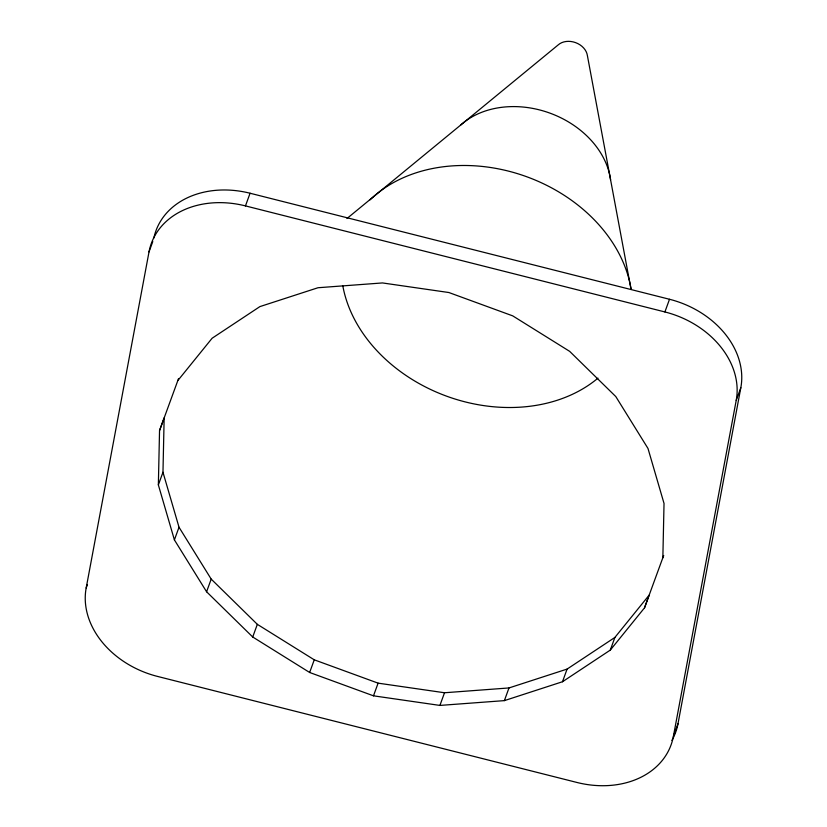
<?xml version="1.0" encoding="UTF-8"?>
<svg xmlns="http://www.w3.org/2000/svg" width="827" height="827" viewBox="0 0 827 827"><rect width="100%" height="100%" fill="white"/><g stroke="black" fill="none" stroke-linecap="round" stroke-linejoin="round"><path stroke-width="1.24" d="M158.36 484.911L159.539 430.557L164.149 417.883L162.971 472.248L179.014 527.233L211.195 579.107L257.331 624.333L314.26 659.822L378.104 683.154L444.523 692.757L508.987 687.95L567.095 669.084L614.895 637.431L649.133 595.161L644.522 607.824L610.285 650.105L562.484 681.748L504.377 700.624L439.912 705.421L373.494 695.827L309.649 672.485L252.721 636.997L206.585 591.77L174.404 539.897L158.36 484.911L162.971 472.248M153.874 237.99A86.804 68.031 20 0 1 250.074 193.239L669.508 299.271A86.804 68.031 20 0 1 740.827 387.698L677.985 723.78L673.374 736.443A86.804 68.031 20 0 1 576.926 782.456L157.492 676.414A86.804 68.031 20 0 1 86.173 587.987L149.015 251.915L152.788 241.546M673.374 736.443L736.216 400.361L740.827 387.698M86.173 587.987L87.435 584.534M149.015 251.915A86.804 68.031 20 0 1 245.464 205.902L250.074 193.239M174.404 539.897L179.014 527.233M206.585 591.77L211.195 579.107M252.721 636.997L257.331 624.333M309.649 672.485L314.26 659.822M373.494 695.827L378.104 683.154M439.912 705.421L444.523 692.757M504.377 700.624L508.987 687.95M736.216 400.361A86.804 68.031 20 0 0 664.898 311.944L669.508 299.271M562.484 681.748L567.095 669.084M610.285 650.105L614.895 637.431M663.688 555.496L662.851 557.801L664.029 503.447L647.986 448.451L615.805 396.578L569.669 351.361L512.74 315.873L448.896 292.531L382.477 282.937L318.013 287.734L259.905 306.6L212.105 338.253L177.867 380.534M159.539 430.557L178.549 378.58M644.522 607.824L663.533 555.858M346.978 218.514L558.163 44.927A16.85 13.201 20 0 1 575.582 42.622A16.85 13.201 20 0 1 587.397 55.616L631.022 289.285M245.464 205.902L664.898 311.944M460.753 124.991A86.328 67.659 20 0 1 550.038 113.165A86.328 67.659 20 0 1 610.574 179.759M597.962 378.146A149.046 116.803 20 0 1 447.293 396.422A149.046 116.803 20 0 1 342.843 286.039M370.062 199.845A149.046 116.803 20 0 1 523.388 175.562A149.046 116.803 20 0 1 631.135 289.388M677.985 723.78A86.804 68.031 20 0 1 671.875 740.454"/></g></svg>
